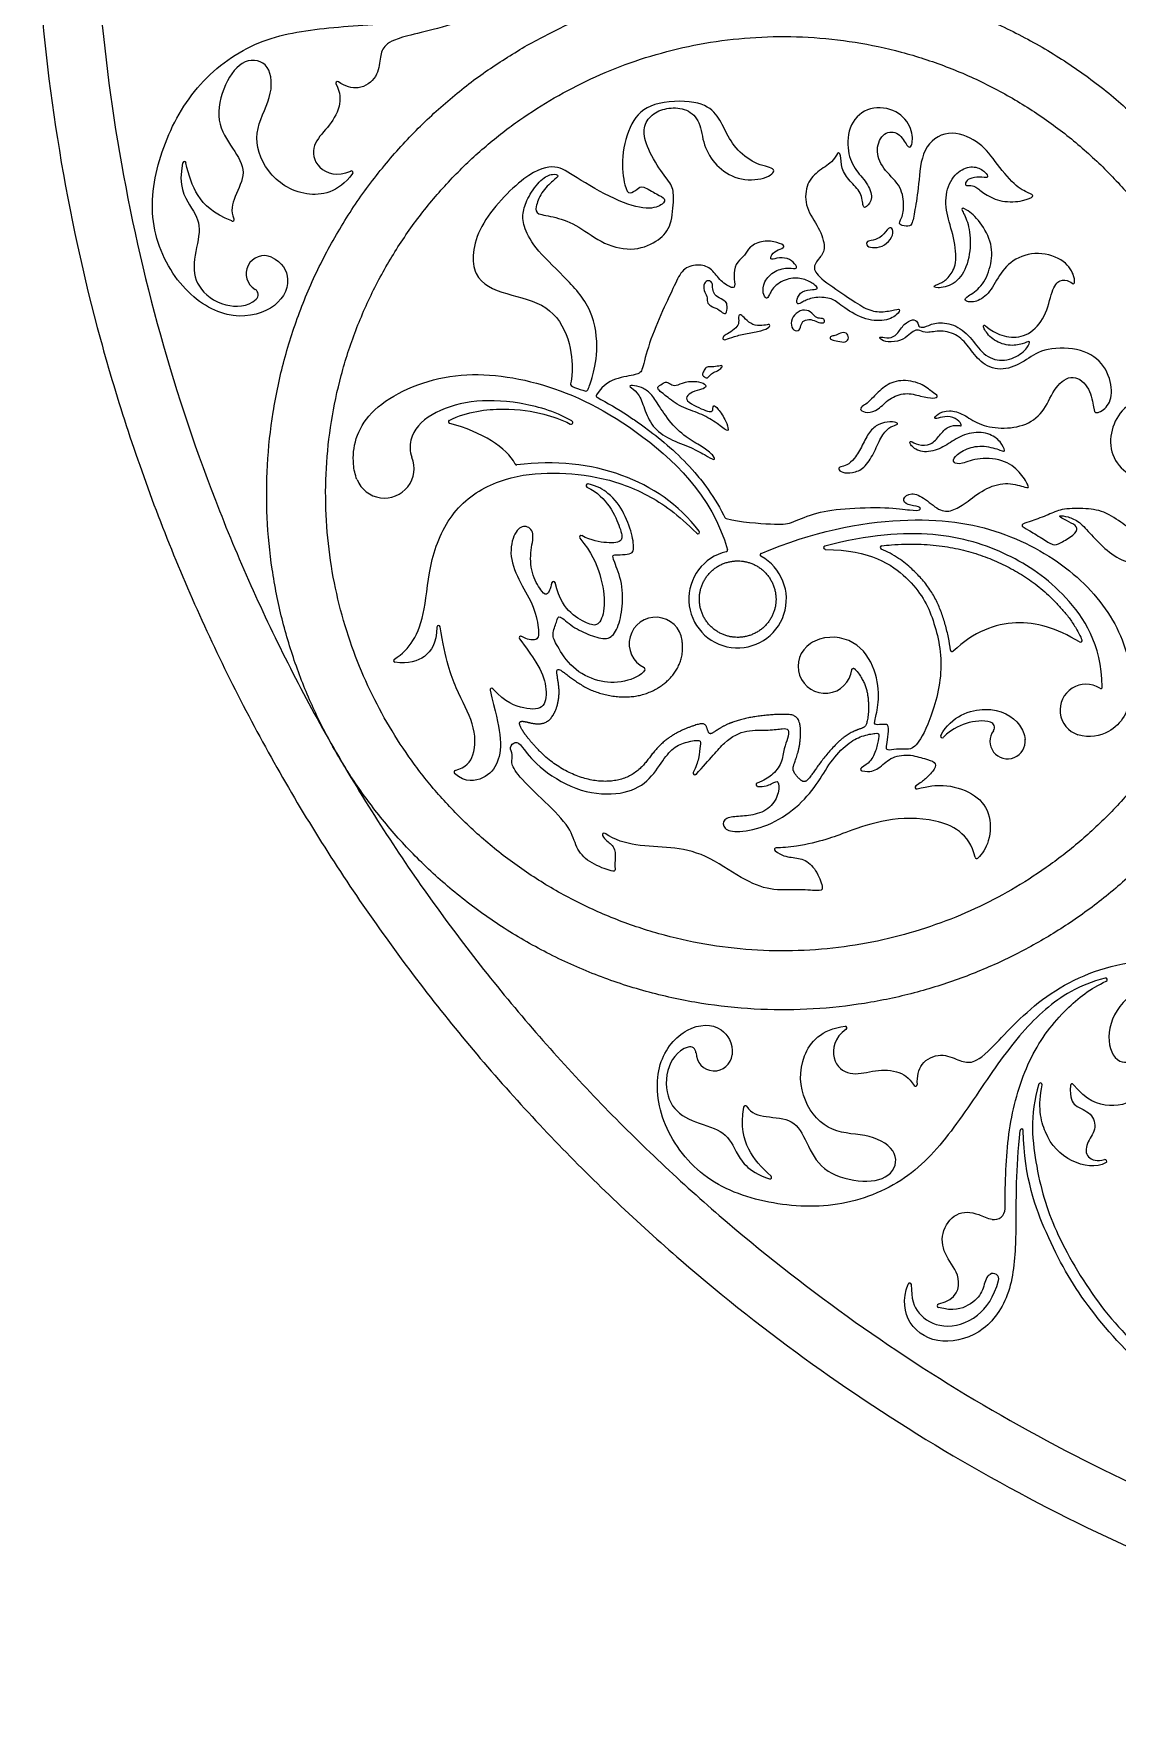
# Model space of a CAD drawing. Header units: millimetres. Extents: x -117 to 117, y -117 to 117.
# Drawn here: x -116.8 to -49, y -116.8 to -11.6 of the extents above; entities that cross this region are included whole.
import ezdxf

# ---------------------------------------------------------------- set-up
doc = ezdxf.new("R2010")
doc.units = ezdxf.units.MM
doc.header["$MEASUREMENT"] = 0
doc.layers.add('Layer 03', color=5, linetype='Continuous')

msp = doc.modelspace()

# ---------------------------------------------------------------- linework, layer by layer
at = {"layer": 'Layer 03'}
for p, q in [((-59.82, -55.54), (-59.88, -55.6)), ((-49.81, -82.01), (-49.8, -82.01)), ((-60.19, -91.04), (-60.17, -91.04))]:
    msp.add_line(p, q, dxfattribs=at)
for centre, radius, start, end in [((-97.77, -14.7), 0.104, 56.6702, 208.7067), ((-107.34, -19.69), 0.104, 11.6086, 168.2567), ((-96.9, -20.28), 0.104, 323.134, 115.8785), ((-104.33, -23.22), 0.104, 248.8407, 26.9802), ((-102.35, -26.61), 1.13, 65.9971, 240), ((-103.1, -27.92), 0.377, 312.5278, 60), ((-81.49, -34.24), 0.104, 147.0581, 242.4821), ((-90.73, -35.87), 0.104, 117.1923, 255.33), ((-83.16, -35.92), 0.104, 243.1369, 60.2103), ((-94.83, -38.79), 1.85, 202.046, 22.046), ((-86.57, -38.46), 0.104, 207.5665, 277.1033), ((-82.13, -39.86), 0.104, 77.2755, 244.7906), ((-73.45, -41.81), 0.104, 206.0434, 255.6852), ((-82.54, -43.09), 0.104, 61.9928, 219.7588), ((-75.23, -42.77), 0.104, 224.813, 37.4387), ((-72.75, -46.96), 3.05, 103.3745, 61.4176), ((-73.48, -43.89), 0.104, 283.3745, 15.9211), ((-71.24, -44.19), 0.104, 113.1898, 241.4176), ((-67.27, -43.74), 0.104, 104.7178, 269.2007), ((-63.73, -43.73), 0.104, 96.3123, 247.4702), ((-84.26, -45.96), 0.104, 14.5734, 166.9221), ((-77.87, -49.75), 1.66, 6.8397, 244.1766), ((-91.45, -48.71), 0.104, 9.7821, 177.8497), ((-86.31, -49.38), 0.104, 58.7776, 216.2173), ((-67.28, -51.16), 1.69, 122.8816, 352.6379), ((-59.34, -50.14), 0.104, 186.364, 314.0046), ((-51.31, -49.55), 0.104, 238.5627, 23.9468), ((-94.16, -50.8), 0.104, 120.3096, 260.6499), ((-78.64, -51.34), 0.104, 329.7708, 64.1766), ((-88.13, -52.64), 0.104, 41.5588, 193.6273), ((-50.97, -53.9), 1.62, 57.753, 251.6729), ((-50.05, -52.45), 0.104, 237.753, 1.149), ((-57.03, -54.98), 0.34, 323.0884, 73.6748), ((-59.96, -55.53), 0.104, 151.3043, 314.883), ((-55.87, -55.85), 1.1, 143.0884, 6.5332), ((-90.38, -57.78), 0.104, 105.7222, 228.1097), ((-75.43, -57.84), 0.104, 154.8684, 316.8723), ((-64.96, -57.6), 0.104, 120.7687, 259.0027), ((-71.49, -58.56), 0.104, 112.0409, 264.9164), ((-61.56, -58.73), 0.104, 118.7495, 283.8004), ((-81.1, -61.7), 0.104, 56.3571, 208.3268), ((-70.34, -62.61), 0.104, 89.1502, 233.3191), ((-57.8, -63.08), 0.104, 193.3744, 311.8869), ((-49.74, -70.76), 0.104, 294.1446, 104.8984), ((-66.02, -73.78), 0.104, 304.1215, 96.866), ((-75.73, -75.33), 0.377, 360, 107.4722), ((-74.22, -75.33), 1.13, 180, 354.0029), ((-61.62, -77.32), 0.104, 211.2933, 3.3298), ((-53.81, -77.32), 0.104, 348.03, 162.2052), ((-51.84, -77.38), 0.104, 38.7851, 177.2095), ((-72.27, -78.74), 0.104, 33.0198, 171.1593), ((-54.99, -80.2), 0.104, 1.5435, 173.3551), ((-49.77, -82.11), 0.104, 302.0595, 107.7447), ((-70.73, -83.12), 0.104, 251.7433, 48.3914), ((-56.71, -85.08), 0.68, 259.4039, 359.076), ((-56.77, -89.48), 0.353, 344.5116, 124.1521), ((-61.99, -89.83), 0.104, 359.5292, 159.5199), ((-60.17, -91.15), 0.104, 103.4652, 253.71)]:
    msp.add_arc(centre, radius, start, end, dxfattribs=at)
for points, weights, degree, knots in [([(-94.8, 68.06), (-26.74, 162.86), (68.06, 94.8), (162.86, 26.74), (94.8, -68.06), (26.74, -162.86), (-68.06, -94.8), (-162.86, -26.74), (-94.8, 68.06)], [1, 0.707106781187, 1, 0.707106781187, 1, 0.707106781187, 1, 0.707106781187, 1], 2, [0, 0, 0, 131.690545, 131.690545, 263.38109, 263.38109, 395.071635, 395.071635, 526.762179, 526.762179, 526.762179]), ([(-91.8, 65.91), (-25.89, 157.72), (65.91, 91.8), (157.72, 25.89), (91.8, -65.91), (25.89, -157.72), (-65.91, -91.8), (-157.72, -25.89), (-91.8, 65.91)], [1, 0.707106781187, 1, 0.707106781187, 1, 0.707106781187, 1, 0.707106781187, 1], 2, [0, 0, 0, 131.690545, 131.690545, 263.38109, 263.38109, 395.071635, 395.071635, 526.762179, 526.762179, 526.762179]), ([(-86.06, -12.41), (-114.01, -28.55), (-97.87, -56.51), (-81.73, -84.46), (-53.78, -68.32), (-25.82, -52.18), (-41.96, -24.23), (-58.1, 3.73), (-86.06, -12.41)], [1, 0.707106781187, 1, 0.707106781187, 1, 0.707106781187, 1, 0.707106781187, 1], 2, [0, 0, 0, 36.426154, 36.426154, 72.852309, 72.852309, 109.278463, 109.278463, 145.704617, 145.704617, 145.704617]), ([(-84.21, -15.61), (-108.97, -29.9), (-94.68, -54.66), (-80.38, -79.42), (-55.62, -65.13), (-30.86, -50.83), (-45.16, -26.07), (-59.45, -1.31), (-84.21, -15.61)], [1, 0.707106781187, 1, 0.707106781187, 1, 0.707106781187, 1, 0.707106781187, 1], 2, [0, 0, 0, 36.426154, 36.426154, 72.852309, 72.852309, 109.278463, 109.278463, 145.704617, 145.704617, 145.704617]), ([(-70.36, -47.2), (-70.13, -44.81), (-72.51, -44.58), (-74.89, -44.34), (-75.13, -46.72), (-75.37, -49.1), (-72.99, -49.34), (-70.6, -49.58), (-70.36, -47.2)], [1, 0.707106781187, 1, 0.707106781187, 1, 0.707106781187, 1, 0.707106781187, 1], 2, [0, 0, 0, 2.702124, 2.702124, 5.404248, 5.404248, 8.106372, 8.106372, 10.808497, 10.808497, 10.808497]), ([(-65.61, -51.38), (-65.6, -51.33), (-65.57, -51.3), (-65.53, -51.29), (-65.49, -51.28), (-65.45, -51.29), (-65.42, -51.32), (-64.68, -52.15), (-64.49, -53.77), (-64.68, -54.97), (-65.05, -55.04), (-66.17, -55.5), (-67.59, -57.13), (-68.38, -58.38), (-68.71, -58.44), (-69.33, -57.71), (-69.28, -57.41), (-68.82, -56.23), (-68.78, -54.65), (-69.14, -54.25), (-69.58, -54.12), (-71.95, -54.27), (-73.67, -54.84), (-74.38, -55.43), (-74.59, -55.37), (-74.72, -54.69), (-75.26, -54.77), (-76.65, -55.3), (-77.87, -56.24), (-78.79, -57.71), (-80.28, -58.43), (-82.21, -58.34), (-84.33, -57.34), (-85.93, -55.65), (-86.55, -54.62), (-86.14, -54.56), (-85.32, -54.83), (-84.53, -54.67), (-84.03, -53.83), (-83.82, -52.61), (-84.2, -51.16), (-83.68, -51.46), (-82.1, -52.74), (-79.88, -53.21), (-78.02, -52.86), (-76.46, -51.6), (-76.13, -50.24), (-76.22, -49.55)], [1, 0.894438278599, 0.894438278599, 1, 0.894438278599, 0.894438278599, 1, 1, 1, 1, 1, 1, 1, 1, 1, 1, 1, 1, 1, 1, 1, 1, 1, 1, 1, 1, 1, 1, 1, 1, 1, 1, 1, 1, 1, 1, 1, 1, 1, 1, 1, 1, 1, 1, 1, 1, 1, 1], 3, [1616.504722, 1616.504722, 1616.504722, 1616.504722, 1616.59029, 1616.59029, 1616.59029, 1616.675857, 1616.675857, 1616.675857, 1617.615363, 1618.620717, 1619.626071, 1620.631425, 1621.636779, 1622.642133, 1623.647487, 1624.652842, 1625.658196, 1626.66355, 1627.668904, 1628.674258, 1629.679612, 1630.684966, 1631.69032, 1632.695674, 1633.701028, 1634.706382, 1635.711736, 1636.71709, 1637.722444, 1638.727798, 1639.733152, 1640.738507, 1641.743861, 1642.749215, 1643.754569, 1644.759923, 1645.765277, 1646.770631, 1647.775985, 1648.781339, 1649.786693, 1650.792047, 1651.797401, 1652.802755, 1653.808109, 1654.813463, 1655.416644, 1655.416644, 1655.416644, 1655.416644])]:
    msp.add_rational_spline(points, weights, degree=degree, knots=knots, dxfattribs=at)
for points, knots in [([(-83.02, -4.74), (-83.51, -5.64), (-85.33, -8.26), (-89.14, -10.84), (-94.03, -11.8), (-94.92, -12.36), (-95.13, -13.11), (-95.2, -14.32), (-96.39, -15.19), (-97.29, -14.89), (-97.71, -14.61)], [9345.46817, 9345.46817, 9345.46817, 9345.46817, 9346.762892, 9349.366297, 9351.969702, 9354.573106, 9357.176511, 9359.779916, 9362.38332, 9364.694128, 9364.694128, 9364.694128, 9364.694128]), ([(-101.89, -25.58), (-101.22, -25.88), (-100.52, -27.19), (-101.69, -28.99), (-104.63, -29.6), (-107.82, -27.53), (-109.72, -23.4), (-108.96, -18.93), (-106.79, -14.76), (-103.01, -11.94), (-98.74, -11.18), (-93.6, -10.95), (-89.7, -10.25), (-87.29, -8.99), (-86.08, -7.77)], [9408.617601, 9408.617601, 9408.617601, 9408.617601, 9410.781104, 9413.763346, 9416.745587, 9419.727829, 9422.710071, 9425.692312, 9428.674554, 9431.656795, 9434.639037, 9437.621278, 9440.60352, 9443.342773, 9443.342773, 9443.342773, 9443.342773]), ([(-96.82, -20.35), (-97.72, -21.56), (-99.96, -21.96), (-102.35, -20.34), (-103.14, -17.73), (-101.79, -15.62), (-101.9, -13.39), (-103.61, -13.04), (-104.89, -14.66), (-105.45, -17.14), (-104.28, -18.8), (-103.37, -20.26), (-104.23, -21.73), (-104.47, -22.7), (-104.24, -23.17)], [9371.739143, 9371.739143, 9371.739143, 9371.739143, 9373.263176, 9374.975804, 9376.688432, 9378.40106, 9380.113688, 9381.826316, 9383.538944, 9385.251572, 9386.9642, 9388.676828, 9390.389456, 9391.910166, 9391.910166, 9391.910166, 9391.910166]), ([(-97.86, -14.75), (-97.58, -15.27), (-97.55, -16.27), (-98.38, -17.51), (-99.39, -18.5), (-99.24, -20.03), (-97.76, -20.59), (-96.94, -20.19)], [9364.893143, 9364.893143, 9364.893143, 9364.893143, 9366.062452, 9367.458088, 9368.853724, 9370.24936, 9371.539201, 9371.539201, 9371.539201, 9371.539201]), ([(-73.47, -41.91), (-72.56, -42.15), (-70.21, -42.3), (-69.5, -42.27), (-68.07, -41.58), (-66.2, -41.27), (-63.32, -41.19), (-61.84, -41.42), (-61.28, -41.42), (-61.31, -41.15), (-62.18, -41.09), (-62.5, -40.71), (-61.92, -40.22), (-61.01, -40.66), (-60.04, -41.55), (-59.24, -41.43), (-58.4, -40.9), (-57.19, -39.94), (-55.82, -39.61), (-54.62, -40.03), (-54.49, -39.97), (-54.98, -39.14), (-55.92, -38.25), (-57.7, -38.07), (-58.79, -38.56), (-59.31, -38.45), (-59.25, -38.07), (-58.45, -37.5), (-57.34, -37.31), (-56.2, -37.68), (-55.99, -37.78), (-56.26, -37.12), (-57.02, -36.53), (-58.33, -36.5), (-59.35, -37.08), (-60.23, -37.69), (-61.39, -37.82), (-62.03, -37.27), (-61.98, -36.99), (-61.5, -37.36), (-60.63, -37.36), (-60.12, -36.71), (-59.6, -36.11), (-58.88, -36.07), (-58.72, -36.19), (-58.83, -35.83), (-59.44, -35.47), (-60.14, -35.61), (-60.5, -35.72), (-60.32, -35.39), (-59.53, -35.09), (-58.62, -35.38), (-57.73, -36.04), (-56.32, -36.35), (-54.64, -36.13), (-53.51, -35.18), (-52.93, -33.62), (-51.75, -32.79), (-50.67, -33.76), (-50.48, -35.12), (-50.4, -35.42), (-49.54, -34.98), (-49.24, -33.81), (-49.83, -32.11), (-51.43, -31.19), (-53.77, -31.27), (-54.78, -32.1), (-56.16, -32.75), (-57.5, -32.3), (-58.21, -31.28), (-58.95, -30.4), (-60.07, -30.11), (-60.97, -30.36), (-61.36, -30.13), (-61.69, -30.12), (-62.01, -30.42), (-62.51, -30.81), (-63.39, -30.93), (-63.89, -30.68), (-63.87, -30.51), (-63.26, -30.69), (-62.78, -30.44), (-62.35, -29.72), (-61.78, -29.42), (-61.47, -29.61), (-61.47, -29.92), (-61.12, -30.02), (-60.51, -29.66), (-59.4, -29.67), (-58.26, -30.38), (-57.54, -31.6), (-56.39, -32.18), (-55.1, -31.78), (-54.47, -31.03), (-54.47, -30.77), (-54.86, -31.01), (-55.81, -31.17), (-56.87, -30.75), (-57.43, -29.96), (-57.36, -29.71), (-56.99, -30.15), (-55.8, -30.68), (-54.54, -30.5), (-53.46, -29.35), (-53.11, -27.58), (-52.62, -26.92), (-51.95, -27.06), (-51.68, -27.37), (-51.64, -26.84), (-52.19, -25.77), (-53.95, -25.15), (-55.67, -25.71), (-56.49, -26.86), (-57.14, -28.06), (-58.06, -28.46), (-58.63, -28.29), (-58.43, -28.04), (-57.48, -27.5), (-56.88, -26.17), (-56.78, -24.76), (-57.56, -23.32), (-58.51, -22.49), (-58.86, -22.49), (-58.4, -23.14), (-58.11, -24.51), (-58.37, -26.29), (-59.23, -27.36), (-60.36, -27.56), (-60.59, -27.36), (-59.96, -27.21), (-59.45, -26.75), (-58.99, -25.92), (-59.26, -24.08), (-59.79, -22.66), (-59.7, -21.05), (-58.83, -20.04), (-57.93, -19.83), (-57.2, -20.26), (-57.05, -20.63), (-57.4, -20.57), (-58.17, -20.58), (-58.51, -20.86), (-58.53, -21.12), (-58.26, -21.08), (-57.89, -21.12), (-57.34, -21.62), (-56.25, -22.17), (-54.82, -22.08), (-54.14, -21.74), (-54.48, -21.59), (-55.41, -21.18), (-56.69, -19.52), (-57.65, -18.27), (-59.63, -17.52), (-61.27, -18.68), (-61.41, -21.13), (-61.68, -22.71), (-61.83, -23.62), (-62.17, -23.65), (-62.76, -23.54), (-62.48, -23.21), (-62.3, -22.28), (-62.54, -21.04), (-63.73, -20.05), (-64.17, -18.82), (-63.64, -17.7), (-62.62, -17.71), (-62.13, -18.73), (-61.86, -18.75), (-61.74, -17.71), (-62.54, -16.45), (-64.29, -16.03), (-65.73, -16.97), (-65.97, -18.83), (-65.46, -20.1), (-64.63, -20.89), (-64.24, -21.93), (-64.74, -22.49), (-64.92, -22.51), (-64.97, -21.52), (-65.75, -20.83), (-66.3, -20.03), (-66.28, -19.1), (-66.5, -18.96), (-66.76, -19.64), (-67.79, -20.19), (-68.52, -21.05), (-68.54, -22.52), (-67.62, -23.71), (-67.2, -25.06), (-67.61, -25.6), (-68.03, -26.11), (-67.87, -26.72), (-66.15, -27.88), (-64.92, -28.73), (-64.04, -29.06), (-63.01, -28.91), (-62.55, -28.74), (-62.69, -29.18), (-63.65, -29.65), (-65.09, -29.42), (-66.44, -28.48), (-66.88, -28.11), (-68.06, -28.04), (-68.72, -28.4), (-69.04, -28.58), (-69.08, -28.23), (-68.77, -27.65), (-68, -27.59), (-67.69, -27.58), (-67.91, -27.27), (-68.62, -26.9), (-69.52, -26.83), (-70.54, -27.37), (-70.85, -28.16), (-70.98, -28.17), (-71.18, -27.88), (-71.15, -27.11), (-70.45, -26.37), (-69.49, -26.21), (-68.97, -26.35), (-69.13, -25.99), (-69.61, -25.6), (-70.34, -25.62), (-70.77, -25.79), (-70.58, -25.27), (-70.07, -25.07), (-69.7, -24.89), (-70.23, -24.65), (-71.14, -24.49), (-72.06, -24.91), (-72.27, -25.5), (-72.79, -25.82), (-73.04, -26.57), (-72.88, -27.35), (-73.01, -27.59), (-73.83, -27.1), (-74.34, -26.29), (-75.1, -25.98), (-76.15, -26.2), (-76.6, -27.13), (-77.29, -28.59), (-78.25, -30.75), (-78.71, -32.63), (-78.87, -32.92), (-80.16, -33.06), (-81.13, -33.5), (-81.58, -34.19)], [771.023509, 771.023509, 771.023509, 771.023509, 771.741072, 772.471002, 773.200932, 773.930863, 774.660793, 775.390724, 776.120654, 776.850584, 777.580515, 778.310445, 779.040375, 779.770306, 780.500236, 781.230167, 781.960097, 782.690027, 783.419958, 784.149888, 784.879819, 785.609749, 786.339679, 787.06961, 787.79954, 788.529471, 789.259401, 789.989331, 790.719262, 791.449192, 792.179123, 792.909053, 793.638983, 794.368914, 795.098844, 795.828775, 796.558705, 797.288635, 798.018566, 798.748496, 799.478427, 800.208357, 800.938287, 801.668218, 802.398148, 803.128079, 803.858009, 804.587939, 805.31787, 806.0478, 806.77773, 807.507661, 808.237591, 808.967522, 809.697452, 810.427382, 811.157313, 811.887243, 812.617174, 813.347104, 814.077034, 814.806965, 815.536895, 816.266826, 816.996756, 817.726686, 818.456617, 819.186547, 819.916478, 820.646408, 821.376338, 822.106269, 822.836199, 823.56613, 824.29606, 825.02599, 825.755921, 826.485851, 827.215782, 827.945712, 828.675642, 829.405573, 830.135503, 830.865434, 831.595364, 832.325294, 833.055225, 833.785155, 834.515085, 835.245016, 835.974946, 836.704877, 837.434807, 838.164737, 838.894668, 839.624598, 840.354529, 841.084459, 841.814389, 842.54432, 843.27425, 844.004181, 844.734111, 845.464041, 846.193972, 846.923902, 847.653833, 848.383763, 849.113693, 849.843624, 850.573554, 851.303485, 852.033415, 852.763345, 853.493276, 854.223206, 854.953137, 855.683067, 856.412997, 857.142928, 857.872858, 858.602788, 859.332719, 860.062649, 860.79258, 861.52251, 862.25244, 862.982371, 863.712301, 864.442232, 865.172162, 865.902092, 866.632023, 867.361953, 868.091884, 868.821814, 869.551744, 870.281675, 871.011605, 871.741536, 872.471466, 873.201396, 873.931327, 874.661257, 875.391188, 876.121118, 876.851048, 877.580979, 878.310909, 879.04084, 879.77077, 880.5007, 881.230631, 881.960561, 882.690492, 883.420422, 884.150352, 884.880283, 885.610213, 886.340143, 887.070074, 887.800004, 888.529935, 889.259865, 889.989795, 890.719726, 891.449656, 892.179587, 892.909517, 893.639447, 894.369378, 895.099308, 895.829239, 896.559169, 897.289099, 898.01903, 898.74896, 899.478891, 900.208821, 900.938751, 901.668682, 902.398612, 903.128543, 903.858473, 904.588403, 905.318334, 906.048264, 906.778195, 907.508125, 908.238055, 908.967986, 909.697916, 910.427846, 911.157777, 911.887707, 912.617638, 913.347568, 914.077498, 914.807429, 915.537359, 916.26729, 916.99722, 917.72715, 918.457081, 919.187011, 919.916942, 920.646872, 921.376802, 922.106733, 922.836663, 923.566594, 924.296524, 925.026454, 925.756385, 926.486315, 927.216246, 927.946176, 928.676106, 929.406037, 930.135967, 930.865898, 931.595828, 932.325758, 933.055689, 933.785619, 934.51555, 935.24548, 935.97541, 936.705341, 937.435271, 938.165201, 938.895132, 939.625062, 940.354993, 941.084923, 941.814853, 942.544784, 943.274714, 944.004645, 944.734575, 945.464505, 946.194436, 946.924366, 947.654297, 948.384227, 949.114157, 949.812254, 949.812254, 949.812254, 949.812254]), ([(-107.45, -19.67), (-107.75, -21.15), (-106.88, -22.5), (-106.19, -23.67), (-106.85, -25.76), (-106.66, -27.45), (-105.04, -28.73), (-103.4, -28.7), (-102.85, -28.2)], [9396.036457, 9396.036457, 9396.036457, 9396.036457, 9397.583954, 9399.261574, 9400.939195, 9402.616815, 9404.294436, 9405.644139, 9405.644139, 9405.644139, 9405.644139]), ([(-104.37, -23.31), (-105.56, -22.85), (-106.66, -21.74), (-107.08, -20.47), (-107.24, -19.67)], [9392.090991, 9392.090991, 9392.090991, 9392.090991, 9393.930347, 9395.831405, 9395.831405, 9395.831405, 9395.831405]), ([(-96.55, -39.48), (-96.67, -39.18), (-96.93, -37.9), (-96.36, -35.16), (-91.2, -32.58), (-85.34, -33.1), (-79.39, -35.77), (-74.35, -40.45), (-73.38, -43.87)], [1782.597035, 1782.597035, 1782.597035, 1782.597035, 1784.061417, 1788.40745, 1792.753482, 1797.099515, 1801.445548, 1805.746866, 1805.746866, 1805.746866, 1805.746866]), ([(-83.11, -35.82), (-84.24, -35.18), (-86.58, -34.55), (-89.49, -34.48), (-92.03, -35.31), (-93.26, -36.59), (-93.26, -37.73), (-93.11, -38.09)], [1768.871004, 1768.871004, 1768.871004, 1768.871004, 1770.854259, 1773.023457, 1775.192654, 1777.361852, 1778.414053, 1778.414053, 1778.414053, 1778.414053]), ([(-81.54, -34.34), (-80.89, -34.68), (-80.01, -35.2), (-78.93, -35.94), (-77.97, -36.64), (-76.76, -37.63), (-75.6, -38.8), (-74.52, -40.15), (-73.91, -41.11), (-73.57, -41.8), (-73.54, -41.86)], [762.944561, 762.944561, 762.944561, 762.944561, 764.530701, 765.135764, 765.763804, 767.096426, 768.511266, 769.301102, 770.818918, 770.958528, 770.958528, 770.958528, 770.958528]), ([(-90.78, -35.78), (-89.66, -35.21), (-87.13, -34.95), (-84.99, -35.31), (-83.8, -35.71), (-83.21, -36.01)], [1762.919301, 1762.919301, 1762.919301, 1762.919301, 1764.909589, 1767.041461, 1768.639216, 1768.639216, 1768.639216, 1768.639216]), ([(-75.15, -42.7), (-76.44, -41.02), (-79.84, -38.75), (-84.11, -38.26), (-86.56, -38.56)], [1749.470661, 1749.470661, 1749.470661, 1749.470661, 1754.140356, 1758.971658, 1758.971658, 1758.971658, 1758.971658]), ([(-94.21, -50.71), (-93.71, -50.41), (-92.95, -49.61), (-92.26, -47.8), (-92.05, -44.49), (-90.59, -41.15), (-87.65, -39.37), (-84.67, -38.98), (-81.56, -39.21), (-78.55, -40.2), (-76.48, -41.66), (-75.3, -42.84)], [1729.108569, 1729.108569, 1729.108569, 1729.108569, 1731.239469, 1733.527259, 1735.81505, 1738.10284, 1740.390631, 1742.678422, 1744.966212, 1747.254003, 1749.244694, 1749.244694, 1749.244694, 1749.244694]), ([(-78.55, -51.39), (-78.75, -51.74), (-79.92, -52.23), (-81.49, -52.17), (-83.12, -51.35), (-84.12, -49.76), (-84.39, -49.2), (-84.03, -48.32), (-83.96, -47.87), (-83.09, -48.72), (-81.96, -49.24), (-80.86, -49.57), (-80.28, -48.98), (-79.94, -47.66), (-79.91, -45.95), (-80.53, -44.48), (-80.59, -44.18), (-80.28, -44.21), (-79.6, -44.15), (-79.21, -44.08), (-79.27, -43.11), (-79.79, -41.59), (-80.62, -40.41), (-81.52, -39.89), (-82.1, -39.76)], [1660.491179, 1660.491179, 1660.491179, 1660.491179, 1661.265294, 1662.136919, 1663.008545, 1663.880171, 1664.751797, 1665.623422, 1666.495048, 1667.366674, 1668.2383, 1669.109925, 1669.981551, 1670.853177, 1671.724803, 1672.596428, 1673.468054, 1674.33968, 1675.211306, 1676.082932, 1676.954557, 1677.826183, 1678.697809, 1679.286082, 1679.286082, 1679.286082, 1679.286082]), ([(-82.17, -39.96), (-81.5, -40.27), (-80.56, -41.29), (-80.08, -42.58), (-79.84, -43.37), (-80.75, -43.5), (-81.9, -43.31), (-82.49, -42.99)], [1679.505359, 1679.505359, 1679.505359, 1679.505359, 1680.436804, 1681.574404, 1682.712004, 1683.849603, 1684.846295, 1684.846295, 1684.846295, 1684.846295]), ([(-71.28, -44.1), (-68.06, -42.72), (-61.98, -41.6), (-56.12, -42.52), (-51.47, -45.23), (-48.57, -48.91), (-47.8, -53.14), (-49, -55.26), (-50.73, -55.68), (-51.48, -55.44)], [1815.584657, 1815.584657, 1815.584657, 1815.584657, 1819.342264, 1823.179825, 1827.017387, 1830.854948, 1834.692509, 1838.53007, 1840.839403, 1840.839403, 1840.839403, 1840.839403]), ([(-84.36, -45.93), (-84.46, -46.35), (-84.67, -46.75), (-84.91, -46.61), (-85.63, -45.53), (-85.76, -44.04), (-85.38, -42.75), (-86.05, -42.26), (-86.72, -42.71), (-87.09, -44.26), (-86.35, -45.96), (-85.44, -47.43), (-85.13, -49.06), (-85.24, -49.58), (-85.89, -49.51), (-86.25, -49.29)], [1692.895382, 1692.895382, 1692.895382, 1692.895382, 1693.596614, 1694.519319, 1695.442024, 1696.36473, 1697.287435, 1698.21014, 1699.132845, 1700.05555, 1700.978255, 1701.90096, 1702.823665, 1703.74637, 1704.3784, 1704.3784, 1704.3784, 1704.3784]), ([(-49.95, -52.45), (-50, -49.74), (-52.23, -46.42), (-55.74, -44.04), (-60.19, -42.61), (-64.57, -42.93), (-67.3, -43.64)], [1844.930711, 1844.930711, 1844.930711, 1844.930711, 1849.026762, 1853.226241, 1857.425719, 1861.625196, 1861.625196, 1861.625196, 1861.625196]), ([(-82.62, -43.15), (-81.89, -44.03), (-81.24, -45.51), (-80.97, -47.46), (-81.41, -48.67), (-81.98, -48.57), (-83.14, -48), (-83.88, -47.02), (-84.16, -45.93)], [1685.05281, 1685.05281, 1685.05281, 1685.05281, 1686.285512, 1687.598505, 1688.911497, 1690.22449, 1691.537483, 1692.695958, 1692.695958, 1692.695958, 1692.695958]), ([(-67.27, -43.85), (-64.42, -43.89), (-61.69, -45.75), (-60.43, -48.14), (-59.75, -51.5), (-60.9, -55.2), (-61.75, -56.35), (-62.13, -56.34), (-62.83, -56.33), (-63.44, -56.45), (-63.46, -56.22), (-63.34, -55.62), (-63.28, -54.79), (-63.58, -54.78), (-64.19, -54.85), (-64.21, -54.62), (-63.89, -53.52), (-63.96, -51.69), (-65.05, -49.59), (-66.96, -49.15), (-68.02, -49.62), (-68.2, -49.74)], [1861.840504, 1861.840504, 1861.840504, 1861.840504, 1863.088828, 1864.435774, 1865.78272, 1867.129666, 1868.476612, 1869.823558, 1871.170504, 1872.51745, 1873.864396, 1875.211342, 1876.558288, 1877.905234, 1879.25218, 1880.599126, 1881.946072, 1883.293018, 1884.639964, 1885.98691, 1886.286246, 1886.286246, 1886.286246, 1886.286246]), ([(-59.44, -50.15), (-59.47, -49.89), (-59.56, -49.35), (-59.75, -48.57), (-60, -47.8), (-60.31, -47.06), (-60.72, -46.34), (-61.25, -45.67), (-61.77, -45.14), (-62.25, -44.72), (-62.87, -44.27), (-63.39, -43.99), (-63.77, -43.83)], [119.50522, 119.50522, 119.50522, 119.50522, 120.078801, 120.675677, 121.245534, 121.812387, 122.398333, 123.028141, 123.643089, 124.005283, 124.402979, 125.288463, 125.288463, 125.288463, 125.288463]), ([(-63.74, -43.63), (-63.54, -43.6), (-62.78, -43.53), (-61.51, -43.5), (-60, -43.61), (-58.65, -43.87), (-57.42, -44.24), (-56.3, -44.71), (-55.24, -45.26), (-54.24, -45.91), (-53.45, -46.57), (-52.85, -47.17), (-52.4, -47.66), (-51.96, -48.2), (-51.56, -48.82), (-51.32, -49.27), (-51.22, -49.51)], [102.013557, 102.013557, 102.013557, 102.013557, 102.460817, 103.6639, 104.738639, 105.715493, 106.625532, 107.496802, 108.345468, 109.19087, 110.07309, 110.54163, 111.024439, 111.518535, 112.030958, 112.608035, 112.608035, 112.608035, 112.608035]), ([(-91.55, -48.71), (-91.59, -49.72), (-92.15, -50.64), (-93.31, -51.04), (-94.18, -50.9)], [1725.707706, 1725.707706, 1725.707706, 1725.707706, 1727.385578, 1728.924863, 1728.924863, 1728.924863, 1728.924863]), ([(-90.41, -57.68), (-89.74, -57.49), (-89.1, -56.76), (-89.15, -54.73), (-90.33, -52.79), (-90.99, -50.77), (-91.35, -48.69)], [1717.660093, 1717.660093, 1717.660093, 1717.660093, 1719.433635, 1721.533034, 1723.632433, 1725.487706, 1725.487706, 1725.487706, 1725.487706]), ([(-51.37, -49.64), (-52.83, -48.75), (-55.34, -48.04), (-57.99, -48.98), (-59.27, -50.22)], [112.798342, 112.798342, 112.798342, 112.798342, 116.034068, 119.338139, 119.338139, 119.338139, 119.338139]), ([(-86.39, -49.44), (-85.99, -49.98), (-85.13, -51.14), (-84.66, -52.41), (-84.73, -53.85), (-85.92, -53.9), (-87.28, -53.44), (-88.05, -52.57)], [1704.584488, 1704.584488, 1704.584488, 1704.584488, 1705.64004, 1707.063388, 1708.486736, 1709.910084, 1711.180931, 1711.180931, 1711.180931, 1711.180931]), ([(-88.23, -52.66), (-87.91, -53.97), (-87.46, -55.66), (-87.68, -57.26), (-88.48, -58.21), (-89.76, -58.48), (-90.45, -57.86)], [1711.379988, 1711.379988, 1711.379988, 1711.379988, 1712.818827, 1714.412367, 1716.005907, 1717.499888, 1717.499888, 1717.499888, 1717.499888]), ([(-60.05, -55.48), (-59.38, -54.26), (-56.98, -53.45), (-55.21, -54.45), (-54.81, -55.39), (-54.78, -55.73)], [61.259551, 61.259551, 61.259551, 61.259551, 63.381996, 65.618197, 66.610419, 66.610419, 66.610419, 66.610419]), ([(-75.35, -57.92), (-74.45, -56.95), (-73.51, -55.73), (-72.19, -55.09), (-70.75, -55.19), (-69.89, -55.03), (-69.52, -55.07), (-69.6, -55.68), (-69.86, -56.25), (-69.95, -57.23), (-70.55, -57.96), (-71.09, -58.29), (-71.53, -58.47)], [498.963407, 498.963407, 498.963407, 498.963407, 499.77656, 500.657375, 501.538191, 502.419006, 503.299821, 504.180636, 505.061451, 505.942266, 506.823081, 507.540444, 507.540444, 507.540444, 507.540444]), ([(-71.5, -58.67), (-71.06, -58.71), (-70.47, -58.43), (-70.19, -58.25), (-70.11, -59.02), (-70.65, -60.07), (-71.82, -60.52), (-72.85, -60.53), (-73.68, -60.68), (-73.69, -61.36), (-72.77, -61.6), (-70.85, -61.19), (-69.03, -60.04), (-67.75, -58.55), (-66.98, -57.12), (-65.86, -55.94), (-64.99, -55.49), (-64.02, -55.32), (-63.89, -55.36), (-63.97, -55.95), (-64.19, -56.74), (-64.54, -57.23), (-65.01, -57.51)], [507.740557, 507.740557, 507.740557, 507.740557, 508.311642, 509.14094, 509.970237, 510.799535, 511.628833, 512.458131, 513.287429, 514.116727, 514.946025, 515.775322, 516.60462, 517.433918, 518.263216, 519.092514, 519.921812, 520.75111, 521.580407, 522.409705, 523.239003, 524.009011, 524.009011, 524.009011, 524.009011]), ([(-81.19, -61.75), (-81.04, -62.03), (-80.5, -62.31), (-80.35, -63), (-80.46, -63.64), (-80.36, -63.99), (-80.66, -63.99), (-82.1, -63.43), (-82.9, -62.51), (-83.11, -61.31), (-84.77, -59.65), (-86.59, -57.93), (-86.95, -57.14), (-86.76, -56.68), (-87.08, -56.23), (-86.63, -55.81), (-86.29, -56.07), (-85.35, -57.39), (-82.89, -59.02), (-80.22, -59.28), (-78.46, -58.59), (-77.49, -57.13), (-76.79, -56.2), (-75.91, -55.86), (-75, -55.73), (-75.09, -56.07), (-75.14, -56.84), (-75.36, -57.46), (-75.52, -57.8)], [476.417242, 476.417242, 476.417242, 476.417242, 477.076823, 477.949824, 478.822825, 479.695826, 480.568828, 481.441829, 482.31483, 483.187831, 484.060832, 484.933834, 485.806835, 486.679836, 487.552837, 488.425838, 489.29884, 490.171841, 491.044842, 491.917843, 492.790845, 493.663846, 494.536847, 495.409848, 496.282849, 497.155851, 498.028852, 498.751344, 498.751344, 498.751344, 498.751344]), ([(-64.98, -57.7), (-64.46, -57.8), (-63.84, -57.54), (-63.26, -56.85), (-62.04, -56.62), (-61.01, -56.97), (-60.35, -57.12), (-60.36, -57.56), (-60.91, -58.11), (-61.31, -58.47), (-61.61, -58.63)], [524.189959, 524.189959, 524.189959, 524.189959, 524.780306, 525.546218, 526.31213, 527.078042, 527.843954, 528.609866, 529.375778, 529.866377, 529.866377, 529.866377, 529.866377]), ([(-61.53, -58.83), (-60.8, -58.65), (-59.76, -58.51), (-57.97, -59.02), (-56.89, -60.26), (-56.92, -62.08), (-57.47, -62.92), (-57.73, -63.15)], [445.502037, 445.502037, 445.502037, 445.502037, 446.54993, 447.988776, 449.427621, 450.866466, 452.090154, 452.090154, 452.090154, 452.090154]), ([(-57.9, -63.1), (-58.26, -61.58), (-60.46, -60.57), (-63.52, -60.67), (-66.01, -61.55), (-67.09, -61.98), (-68.86, -62.42), (-70.01, -62.51), (-70.34, -62.51)], [452.245287, 452.245287, 452.245287, 452.245287, 453.945565, 455.70473, 457.463896, 459.223061, 460.982227, 462.235346, 462.235346, 462.235346, 462.235346]), ([(-70.41, -62.7), (-69.99, -63.01), (-69.31, -63.14), (-68.51, -63.18), (-67.73, -64.01), (-67.34, -65.17), (-67.65, -65.21), (-69, -65.1), (-70.68, -65.22), (-72.42, -64.52), (-74.8, -62.85), (-76.93, -62.44), (-79, -62.44), (-80.42, -62.03), (-81.04, -61.61)], [462.424063, 462.424063, 462.424063, 462.424063, 463.405924, 464.584013, 465.762102, 466.940192, 468.118281, 469.29637, 470.474459, 471.652549, 472.830638, 474.008727, 475.186817, 476.218314, 476.218314, 476.218314, 476.218314]), ([(-61.51, -77.32), (-61.54, -76.81), (-61.35, -75.88), (-60.01, -75.29), (-58.92, -75.83), (-58.16, -76.02), (-57.23, -75.53), (-53.96, -71.78), (-49.82, -69.76), (-46.63, -69.5), (-45.61, -69.53)], [9293.919709, 9293.919709, 9293.919709, 9293.919709, 9296.230516, 9298.833921, 9301.437325, 9304.04073, 9306.644135, 9309.24754, 9311.850944, 9313.145666, 9313.145666, 9313.145666, 9313.145666]), ([(-49.77, -70.66), (-51.43, -71.1), (-53.73, -72.56), (-56.28, -75.59), (-59.05, -79.92), (-61.84, -83.24), (-66.17, -85.1), (-70.87, -84.9), (-75.13, -83.32), (-77.76, -79.61), (-77.95, -75.81), (-75.95, -73.57), (-73.8, -73.46), (-73.02, -74.72), (-73.1, -75.45)], [9215.271063, 9215.271063, 9215.271063, 9215.271063, 9218.010317, 9220.992558, 9223.9748, 9226.957041, 9229.939283, 9232.921525, 9235.903766, 9238.886008, 9241.868249, 9244.850491, 9247.832732, 9249.996236, 9249.996236, 9249.996236, 9249.996236]), ([(-56.03, -85.09), (-56.03, -84.77), (-56, -82.76), (-55.84, -79.6), (-54.54, -75.41), (-52.43, -72.67), (-50.69, -71.3), (-49.7, -70.86)], [9204.92325, 9204.92325, 9204.92325, 9204.92325, 9205.397131, 9207.935517, 9210.473903, 9213.01229, 9215.047547, 9215.047547, 9215.047547, 9215.047547]), ([(-40.8, -77.29), (-39.85, -76.84), (-39.2, -74.81), (-40.1, -72.26), (-42.35, -70.85), (-45.95, -70.38), (-48.68, -71.8), (-49.81, -74.1), (-49.2, -76.08), (-48.13, -75.99), (-47.81, -75.49)], [9357.163994, 9357.163994, 9357.163994, 9357.163994, 9358.842133, 9360.927291, 9363.012448, 9365.097606, 9367.182764, 9369.267922, 9371.35308, 9373.2641, 9373.2641, 9373.2641, 9373.2641]), ([(-72.18, -78.69), (-71.9, -79.12), (-70.93, -79.4), (-69.23, -79.39), (-68.43, -80.91), (-67.57, -82.75), (-65.14, -83.51), (-63.1, -83.21), (-62.55, -81.55), (-64.42, -80.35), (-66.92, -80.46), (-68.79, -78.47), (-69, -75.58), (-67.53, -73.85), (-66.03, -73.67)], [9266.70367, 9266.70367, 9266.70367, 9266.70367, 9268.22438, 9269.937008, 9271.649636, 9273.362264, 9275.074892, 9276.78752, 9278.500148, 9280.212776, 9281.925404, 9283.638032, 9285.35066, 9286.874694, 9286.874694, 9286.874694, 9286.874694]), ([(-65.96, -73.86), (-66.71, -74.37), (-66.97, -75.93), (-65.72, -76.83), (-64.36, -76.44), (-62.86, -76.35), (-62.02, -76.87), (-61.71, -77.38)], [9287.074636, 9287.074636, 9287.074636, 9287.074636, 9288.364477, 9289.760113, 9291.155749, 9292.551384, 9293.720694, 9293.720694, 9293.720694, 9293.720694]), ([(-75.84, -74.97), (-76.56, -75.19), (-77.4, -76.6), (-77.1, -78.64), (-75.73, -79.66), (-73.59, -80.13), (-72.93, -81.31), (-72.19, -82.74), (-70.76, -83.21)], [9252.969697, 9252.969697, 9252.969697, 9252.969697, 9254.3194, 9255.997021, 9257.674641, 9259.352262, 9261.029882, 9262.57738, 9262.57738, 9262.57738, 9262.57738]), ([(-47.63, -75.49), (-47.14, -76.34), (-47.38, -78.25), (-49.44, -78.87), (-50.95, -78.32), (-51.76, -77.31)], [9373.417872, 9373.417872, 9373.417872, 9373.417872, 9375.312658, 9377.322287, 9379.251711, 9379.251711, 9379.251711, 9379.251711]), ([(-53.91, -77.28), (-54.53, -79.21), (-54.06, -83.07), (-52.99, -86.52), (-50.12, -91.41), (-46.46, -95.03), (-42.67, -97.6), (-39.07, -99.41), (-34.65, -100.68)], [7836.7575, 7836.7575, 7836.7575, 7836.7575, 7840.364827, 7844.567079, 7848.769332, 7852.971584, 7857.173837, 7861.29925, 7861.29925, 7861.29925, 7861.29925]), ([(-49.71, -82.2), (-50.32, -82.57), (-52.15, -82.2), (-53.59, -80.65), (-53.99, -78.65), (-53.71, -77.34)], [7830.122419, 7830.122419, 7830.122419, 7830.122419, 7832.150317, 7834.528105, 7836.529505, 7836.529505, 7836.529505, 7836.529505]), ([(-51.94, -77.37), (-51.99, -78.2), (-51.66, -78.73), (-50.57, -79.05), (-50.26, -80.14), (-51, -81), (-51, -81.94), (-50.24, -82.15), (-49.81, -82.01)], [9379.432908, 9379.432908, 9379.432908, 9379.432908, 9380.190152, 9381.114213, 9382.038274, 9382.962335, 9383.886395, 9384.810456, 9384.810456, 9384.810456, 9384.810456]), ([(-70.66, -83.04), (-71.27, -82.5), (-72.16, -81.5), (-72.57, -79.99), (-72.37, -78.73)], [9262.782432, 9262.782432, 9262.782432, 9262.782432, 9264.68349, 9266.522846, 9266.522846, 9266.522846, 9266.522846]), ([(-55.1, -80.19), (-55.24, -81.42), (-55.37, -83.78), (-55.32, -86.49), (-55.51, -90.27), (-57.2, -92.86), (-60.01, -93.71), (-62.19, -92.53), (-62.46, -90.77), (-62.09, -89.79)], [9166.610617, 9166.610617, 9166.610617, 9166.610617, 9168.645669, 9171.046555, 9173.447442, 9175.848328, 9178.249214, 9180.6501, 9182.758462, 9182.758462, 9182.758462, 9182.758462]), ([(-43.31, -97.82), (-44.54, -97.11), (-47.55, -95.08), (-51.12, -91.07), (-53.33, -87.16), (-54.81, -83.22), (-54.89, -80.2)], [9151.78314, 9151.78314, 9151.78314, 9151.78314, 9154.490121, 9158.642644, 9162.795167, 9166.385716, 9166.385716, 9166.385716, 9166.385716]), ([(-60.17, -91.04), (-59, -90.76), (-58.7, -89.27), (-59.8, -88.12), (-60.13, -86.6), (-59.12, -85.21), (-57.92, -85.29), (-57.13, -85.69), (-56.84, -85.74)], [9196.812204, 9196.812204, 9196.812204, 9196.812204, 9198.123135, 9199.434065, 9200.744995, 9202.055925, 9203.366855, 9204.073901, 9204.073901, 9204.073901, 9204.073901]), ([(-56.97, -89.19), (-57.05, -89.24), (-57.31, -89.52), (-57.37, -90.3), (-58.16, -91.14), (-59.25, -91.52), (-60.2, -91.25)], [9193.271143, 9193.271143, 9193.271143, 9193.271143, 9193.605506, 9194.64155, 9195.677594, 9196.607421, 9196.607421, 9196.607421, 9196.607421]), ([(-61.89, -89.83), (-61.9, -90.72), (-61.56, -91.72), (-59.98, -92.67), (-57.74, -92.09), (-56.72, -90.61), (-56.43, -89.57)], [9182.967889, 9182.967889, 9182.967889, 9182.967889, 9185.401694, 9187.94008, 9190.478466, 9192.652724, 9192.652724, 9192.652724, 9192.652724])]:
    msp.add_open_spline(points, degree=3, knots=knots, dxfattribs=at)
for points in [[(-83.1, -32.69), (-83.09, -32.23), (-83.17, -30.67), (-84.51, -28.46), (-87.28, -27.92), (-89.5, -26.98), (-89.27, -23.7), (-85.84, -20.16), (-84.04, -19.76), (-83.07, -20.47), (-80.34, -22.08), (-78.29, -22.68), (-77.33, -22.25), (-77.25, -21.9), (-77.73, -21.69), (-78.74, -21.06), (-78.99, -21.3), (-79.51, -21.67), (-79.8, -21.32), (-80.09, -19.31), (-79.46, -17.08), (-78.23, -15.84), (-75.18, -15.74), (-74.01, -16.58), (-73.53, -17.69), (-72.83, -18.93), (-71.5, -19.86), (-70.16, -20.01), (-70.94, -20.74), (-72.81, -20.8), (-74.13, -19.87), (-74.93, -18.59), (-75.05, -17.06), (-75.9, -16.27), (-77.08, -16.19), (-78.05, -16.54), (-78.66, -17.34), (-78.6, -18.35), (-77.65, -20.13), (-76.8, -21.08), (-76.73, -21.78), (-76.86, -23.65), (-77.59, -24.5), (-79.12, -25.25), (-81.15, -24.83), (-82.68, -23.59), (-84.17, -23.03), (-85.36, -22.9), (-85.4, -22.51), (-85.07, -21.53), (-84.23, -20.72), (-83.86, -20.47), (-84.27, -20.32), (-85.04, -20.64), (-85.87, -21.82), (-86.21, -22.73), (-86.17, -23.58), (-85.56, -24.9), (-83.62, -26.75), (-81.72, -28.81), (-81.43, -31.62), (-81.89, -33.24), (-82.13, -34.02), (-82.3, -33.93), (-83.25, -33.64), (-83.19, -33.46), (-83.1, -33.16), (-83.1, -32.69)], [(-64.27, -24.51), (-64.1, -24.47), (-63.69, -24.3), (-63.3, -23.65), (-63, -23.78), (-63.06, -24.33), (-63.54, -24.87), (-64.21, -25.02), (-64.72, -24.91), (-64.69, -24.54), (-64.44, -24.55), (-64.27, -24.51)], [(-74.32, -27.39), (-74.31, -27.49), (-74.3, -27.77), (-74.06, -28.07), (-73.51, -28.31), (-73.39, -28.49), (-73.41, -29.09), (-73.59, -29.15), (-74.01, -28.77), (-74.45, -28.65), (-74.69, -28.39), (-74.61, -28.02), (-74.9, -27.68), (-74.86, -27.18), (-74.57, -26.99), (-74.32, -27.17), (-74.32, -27.29), (-74.32, -27.39)], [(-73.28, -30.31), (-73.15, -30.23), (-72.81, -29.99), (-72.64, -29.67), (-72.74, -29.17), (-72.5, -29.14), (-72.2, -29.56), (-71.66, -29.88), (-71.07, -29.85), (-70.73, -29.74), (-70.7, -29.95), (-71.24, -30.19), (-72.16, -30.33), (-72.99, -30.54), (-73.54, -30.77), (-73.71, -30.71), (-73.62, -30.47), (-73.42, -30.39), (-73.28, -30.31)], [(-68.5, -29.51), (-68.63, -29.55), (-68.8, -29.72), (-68.84, -30.2), (-69.26, -30.21), (-69.47, -29.71), (-69.25, -29.16), (-68.69, -28.82), (-68.16, -28.95), (-67.89, -29.36), (-67.52, -29.42), (-67.34, -29.41), (-67.26, -29.69), (-67.68, -29.71), (-68.05, -29.46), (-68.38, -29.47), (-68.5, -29.51)], [(-66.86, -30.51), (-66.79, -30.49), (-66.59, -30.49), (-66.24, -30.24), (-65.85, -30.33), (-65.78, -30.73), (-66.09, -30.95), (-66.63, -30.77), (-66.92, -30.76), (-67.01, -30.59), (-66.92, -30.53), (-66.86, -30.51)], [(-73.8, -32.53), (-73.87, -32.6), (-74.09, -32.73), (-74.42, -32.85), (-74.58, -33.14), (-74.77, -33.12), (-75, -32.93), (-74.87, -32.72), (-74.74, -32.43), (-74.47, -32.44), (-74, -32.41), (-73.66, -32.31), (-73.72, -32.46), (-73.8, -32.53)], [(-77.63, -34.92), (-77.41, -35.26), (-76.82, -36.14), (-75.67, -37.07), (-74.8, -37.5), (-74.18, -38.04), (-74.15, -38.34), (-74.76, -37.95), (-75.76, -37.41), (-77.2, -36.92), (-78.22, -36.07), (-78.63, -34.87), (-78.98, -33.98), (-79.6, -33.64), (-79.38, -33.58), (-78.75, -33.68), (-78.16, -34.08), (-77.86, -34.57), (-77.63, -34.92)], [(-77.28, -34.22), (-77.07, -34.38), (-76.42, -34.93), (-75.24, -35.28), (-74.22, -35.8), (-73.42, -36.46), (-73.3, -36.43), (-73.43, -35.87), (-74.01, -34.97), (-74.28, -34.81), (-74.29, -35.05), (-74.31, -35.27), (-74.74, -35.19), (-75.29, -34.92), (-76.01, -34.56), (-75.92, -34.22), (-75.46, -33.92), (-74.81, -33.82), (-74.67, -33.6), (-75.11, -33.31), (-76.09, -33.35), (-76.62, -33.66), (-76.95, -33.53), (-77.19, -33.33), (-77.46, -33.49), (-77.82, -33.71), (-77.66, -33.92), (-77.48, -34.05), (-77.28, -34.22)], [(-64.26, -34.32), (-64.09, -34.14), (-63.61, -33.64), (-62.62, -33.18), (-61.22, -33.44), (-60.56, -34.05), (-60.15, -34.27), (-60.45, -34.44), (-61.28, -34.28), (-62.26, -34), (-63.3, -34.39), (-63.94, -35.15), (-64.67, -35.36), (-65.14, -35.12), (-64.99, -34.9), (-64.64, -34.73), (-64.43, -34.5), (-64.26, -34.32)], [(-54.33, -42.06), (-54.05, -41.96), (-53.24, -41.67), (-52.58, -41.31), (-51.13, -41.27), (-49.84, -41.41), (-48.58, -42.28), (-47.8, -42.9), (-46.24, -43.11), (-44.99, -42.19), (-44.98, -40.82), (-45.71, -39.72), (-46.95, -39.39), (-48.37, -39.3), (-49.48, -37.97), (-49.46, -36.37), (-48.69, -34.91), (-47.18, -34.24), (-46.19, -34.18), (-46.25, -34.55), (-46.69, -35.43), (-46.54, -37.01), (-45.26, -38.75), (-44.31, -40.65), (-44.41, -42.3), (-45.34, -43.43), (-46.93, -44.7), (-48.42, -44.78), (-49.69, -43.93), (-50.68, -42.91), (-51.37, -42.09), (-52.12, -41.78), (-52.7, -41.72), (-52.57, -41.86), (-51.83, -42.22), (-51.42, -42.49), (-51.69, -42.94), (-52.62, -43.49), (-53, -43.64), (-53.68, -43.17), (-54.68, -42.58), (-55.02, -42.38), (-54.93, -42.24), (-54.61, -42.15), (-54.33, -42.06)], [(-86.66, -38.51), (-87.19, -37.49), (-88.71, -36.51), (-90.75, -35.97)], [(-65.44, -38.14), (-65.27, -37.93), (-64.94, -37.33), (-64.53, -36.47), (-63.95, -35.99), (-63.18, -35.82), (-62.68, -35.96), (-62.8, -36.06), (-63.28, -36.19), (-63.81, -36.82), (-64.23, -37.86), (-64.82, -38.81), (-65.58, -39.09), (-66.24, -39.07), (-66.5, -38.79), (-66.34, -38.69), (-65.94, -38.61), (-65.6, -38.36), (-65.44, -38.14)], [(-56.93, -54.66), (-57.85, -54.39), (-59.12, -54.84), (-59.82, -55.54)]]:
    msp.add_open_spline(points, degree=3, dxfattribs=at)

doc.saveas('drawing.dxf')
